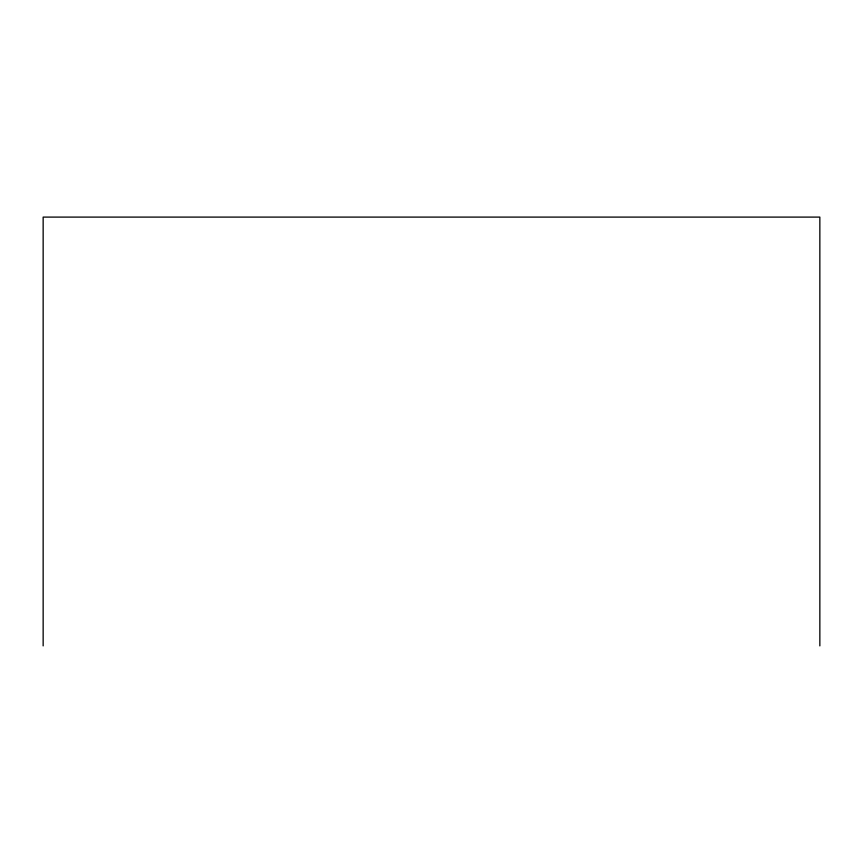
<?xml version="1.0" encoding="UTF-8"?>
<svg xmlns="http://www.w3.org/2000/svg" width="863" height="863" viewBox="0 0 863 863"><rect width="100%" height="100%" fill="white"/><g stroke="black" fill="none" stroke-linecap="round" stroke-linejoin="round"><path stroke-width="1.29" d="M819.85 645.902L819.85 217.098L43.15 217.098L43.15 645.902"/></g></svg>
